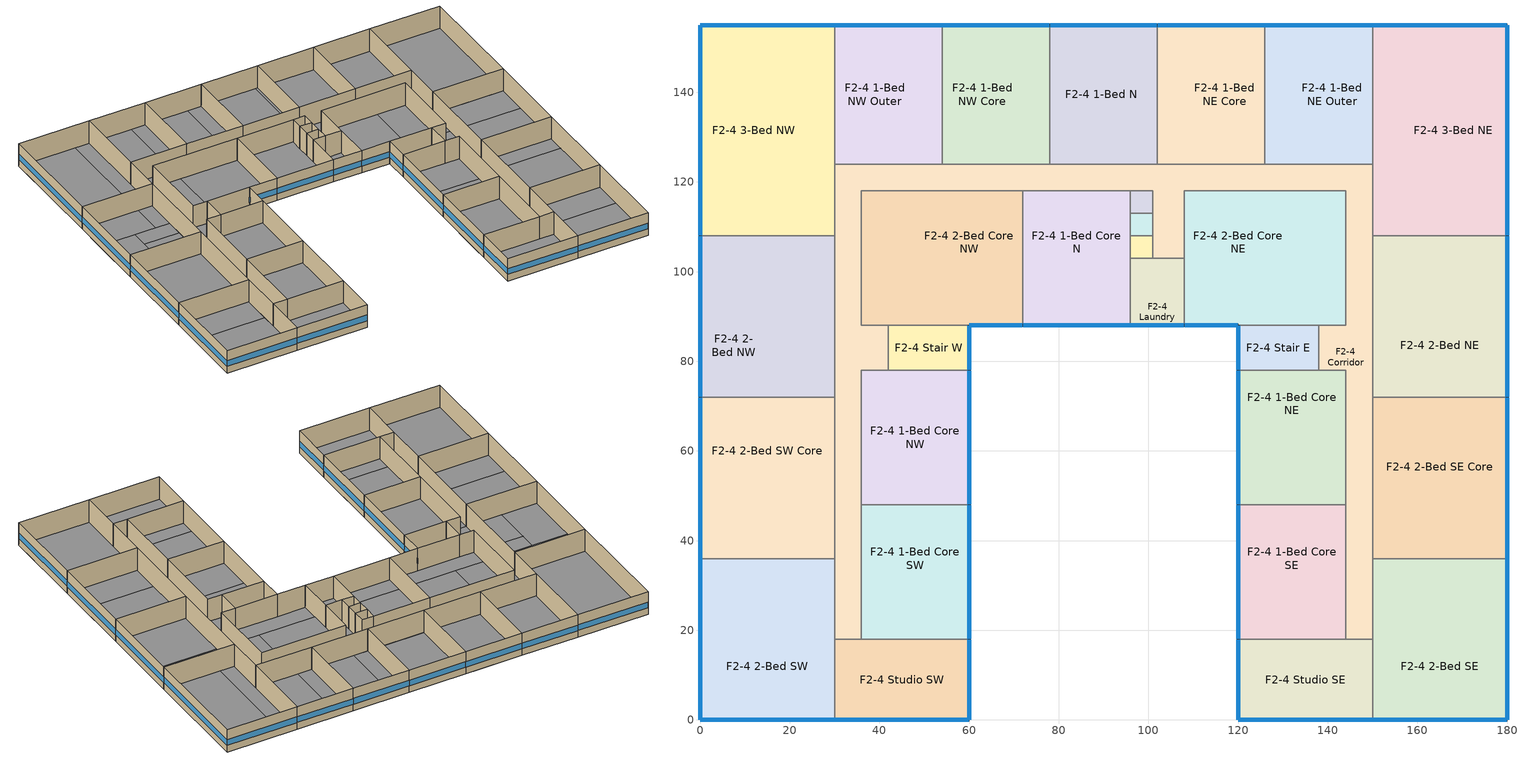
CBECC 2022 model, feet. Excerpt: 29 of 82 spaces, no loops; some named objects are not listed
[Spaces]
F2-4 1-Bed Core N
 floor inside (ResF2ConcreteInteriorFloor): 96,118 96,95 72,95 72,118 z10; 96,95 96,88 72,88 72,95 z10
 wall outside (ResWoodWallU059): 72,88 96,88 z10:20
 wall to F2-4 Elevator S (WoodFramedInteriorWallU099): 96,103 96,108 z10:20
 wall to F2-4 Elevator Core (WoodFramedInteriorWallU099): 96,108 96,113 z10:20
 wall to F2-4 Laundry (WoodFramedInteriorWallU099): 96,88 96,103 z10:20
 wall to F2-4 2-Bed Core NW (WoodFramedInteriorWallU099): 72,118 72,88 z10:20
 wall to F2-4 Elevator N (WoodFramedInteriorWallU099): 96,113 96,118 z10:20
 wall to F2-4 Corridor (WoodFramedInteriorWallU099): 96,118 72,118 z10:20
 window (Res Fixed Window): 72.08,88 95.92,88 z12.95:15.47
F2-4 Elevator S
 floor inside (ResF2ConcreteInteriorFloor): 101,108 101,103 96,103 96,108 z10
 wall to F2-4 Corridor (WoodFramedInteriorWallU099): 101,103 101,108 z10:20
 wall to F2-4 Elevator Core (WoodFramedInteriorWallU099): 101,108 96,108 z10:20
 wall to F2-4 Laundry (WoodFramedInteriorWallU099): 96,103 101,103 z10:20
F2-4 Elevator Core
 floor inside (ResF2ConcreteInteriorFloor): 101,113 101,108 96,108 96,113 z10
 wall to F2-4 Corridor (WoodFramedInteriorWallU099): 101,108 101,113 z10:20
 wall to F2-4 Elevator N (WoodFramedInteriorWallU099): 101,113 96,113 z10:20
F2-4 Laundry
 floor inside (ResF2ConcreteInteriorFloor): 108,103 108,88 96,88 96,95 101,95 101,103 z10; 101,103 101,95 96,95 96,103 z10
 wall outside (ResWoodWallU059): 96,88 108,88 z10:20
 wall to F2-4 2-Bed Core NE (WoodFramedInteriorWallU099): 108,88 108,103 z10:20
 wall to F2-4 Corridor (WoodFramedInteriorWallU099): 108,103 101,103 z10:20
 window (Res Fixed Window): 96.08,88 107.92,88 z12.95:15.46
F2-4 2-Bed Core NW
 floor inside (ResF2ConcreteInteriorFloor): 72,118 72,95 48,95 48,118 z10; 48,118 48,95 36,95 36,118 z10; 72,95 72,88 36,88 36,95 z10
 wall outside (ResWoodWallU059): 60,88 72,88 z10:20
 wall to F2-4 Corridor (WoodFramedInteriorWallU099): 72,118 36,118 36,88 42,88 z10:20
 wall to F2-4 Stair W (WoodFramedInteriorWallU099): 42,88 60,88 z10:20
 window (Res Fixed Window): 60.08,88 71.92,88 z12.95:15.46
F2-4 Elevator N
 floor inside (ResF2ConcreteInteriorFloor): 101,118 101,113 96,113 96,118 z10
 wall to F2-4 Corridor (WoodFramedInteriorWallU099): 101,113 101,118 96,118 z10:20
F2-4 Corridor
 floor inside (ResF2ConcreteInteriorFloor): 150,95 150,48 144,48 144,78 138,78 138,88 144,88 144,95 z10; 150,24 150,18 144,18 144,24 z10; 108,124 108,103 101,103 101,124 z10; 36,72 36,48 30,48 30,72 z10; 72,124 72,118 48,118 48,124 z10; 48,124 48,118 36,118 36,95 30,95 30,124 z10; 132,124 132,118 108,118 108,124 z10; 101,124 101,118 72,118 72,124 z10; 42,88 42,78 36,78 36,72 30,72 30,88 z10; 36,48 36,24 30,24 30,48 z10; 150,124 150,95 144,95 144,118 132,118 132,124 z10; 36,95 36,88 30,88 30,95 z10; 150,48 150,24 144,24 144,48 z10; 36,24 36,18 30,18 30,24 z10
 wall to F2-4 1-Bed Core NE (WoodFramedInteriorWallU099): 138,78 144,78 144,48 z10:20
 wall to F2-4 1-Bed Core NW (WoodFramedInteriorWallU099): 36,48 36,78 42,78 z10:20
 wall to F2-4 1-Bed Core SE (WoodFramedInteriorWallU099): 144,48 144,18 z10:20
 wall to F2-4 1-Bed Core SW (WoodFramedInteriorWallU099): 36,18 36,48 z10:20
 wall to F2-4 1-Bed N (WoodFramedInteriorWallU099): 102,124 78,124 z10:20
 wall to F2-4 1-Bed NE Core (WoodFramedInteriorWallU099): 126,124 102,124 z10:20
 wall to F2-4 1-Bed NE Outer (WoodFramedInteriorWallU099): 150,124 126,124 z10:20
 wall to F2-4 1-Bed NW Core (WoodFramedInteriorWallU099): 78,124 54,124 z10:20
 wall to F2-4 1-Bed NW Outer (WoodFramedInteriorWallU099): 54,124 30,124 z10:20
 wall to F2-4 2-Bed Core NE (WoodFramedInteriorWallU099): 108,103 108,118 144,118 144,88 138,88 z10:20
 wall to F2-4 2-Bed NE (WoodFramedInteriorWallU099): 150,72 150,108 z10:20
 wall to F2-4 2-Bed NW (WoodFramedInteriorWallU099): 30,108 30,72 z10:20
 wall to F2-4 2-Bed SE (WoodFramedInteriorWallU099): 150,18 150,36 z10:20
 wall to F2-4 2-Bed SE Core (WoodFramedInteriorWallU099): 150,36 150,72 z10:20
 wall to F2-4 2-Bed SW (WoodFramedInteriorWallU099): 30,36 30,18 z10:20
 wall to F2-4 2-Bed SW Core (WoodFramedInteriorWallU099): 30,72 30,36 z10:20
 wall to F2-4 3-Bed NE (WoodFramedInteriorWallU099): 150,108 150,124 z10:20
 wall to F2-4 3-Bed NW (WoodFramedInteriorWallU099): 30,124 30,108 z10:20
 wall to F2-4 Studio SE (WoodFramedInteriorWallU099): 144,18 150,18 z10:20
 wall to F2-4 Stair W (WoodFramedInteriorWallU099): 42,78 42,88 z10:20
 wall to F2-4 Stair E (WoodFramedInteriorWallU099): 138,88 138,78 z10:20
 wall to F2-4 Studio SW (WoodFramedInteriorWallU099): 30,18 36,18 z10:20
F2-4 1-Bed Core NE
 floor inside (ResF2ConcreteInteriorFloor): 144,78 144,63 120,63 120,78 z10; 144,63 144,48 120,48 120,63 z10
 wall outside (ResWoodWallU059): 120,78 120,48 z10:20
 wall to F2-4 Stair E (WoodFramedInteriorWallU099): 138,78 120,78 z10:20
 wall to F2-4 1-Bed Core SE (WoodFramedInteriorWallU099): 120,48 144,48 z10:20
 window (Res Fixed Window): 120,77.92 120,48.08 z12.95:15.47
F2-4 Stair E
 floor inside (ResF2ConcreteInteriorFloor): 138,88 138,78 120,78 120,88 z10
 wall outside (ResWoodWallU059): 120,88 120,78 z10:20
 wall to F2-4 2-Bed Core NE (WoodFramedInteriorWallU099): 138,88 120,88 z10:20
 window (Res Fixed Window): 120,87.92 120,78.08 z12.95:15.47
F2-4 1-Bed Core SE
 floor inside (ResF2ConcreteInteriorFloor): 144,48 144,24 120,24 120,48 z10; 144,24 144,18 120,18 120,24 z10
 wall outside (ResWoodWallU059): 120,48 120,18 z10:20
 wall to F2-4 Studio SE (WoodFramedInteriorWallU099): 120,18 144,18 z10:20
 window (Res Fixed Window): 120,47.92 120,18.08 z12.95:15.47
F2-4 1-Bed Core NW
 floor inside (ResF2ConcreteInteriorFloor): 42,78 42,72 36,72 36,78 z10; 60,78 60,48 36,48 36,72 42,72 42,78 z10
 wall outside (ResWoodWallU059): 60,48 60,78 z10:20
 wall to F2-4 Stair W (WoodFramedInteriorWallU099): 60,78 42,78 z10:20
 wall to F2-4 1-Bed Core SW (WoodFramedInteriorWallU099): 36,48 60,48 z10:20
 window (Res Fixed Window): 60,48.08 60,77.92 z12.95:15.47
F2-4 Stair W
 floor inside (ResF2ConcreteInteriorFloor): 60,88 60,78 42,78 42,88 z10
 wall outside (ResWoodWallU059): 60,78 60,88 z10:20
 window (Res Fixed Window): 60,78.08 60,87.92 z12.95:15.47
F2-4 1-Bed Core SW
 floor inside (ResF2ConcreteInteriorFloor): 60,48 60,24 36,24 36,48 z10; 60,24 60,18 36,18 36,24 z10
 wall outside (ResWoodWallU059): 60,18 60,48 z10:20
 wall to F2-4 Studio SW (WoodFramedInteriorWallU099): 36,18 60,18 z10:20
 window (Res Fixed Window): 60,18.08 60,47.92 z12.95:15.47
F2-4 Studio SE
 floor inside (ResF2ConcreteInteriorFloor): 150,18 150,0 120,0 120,18 z10
 wall outside (ResWoodWallU059): 120,18 120,0 150,0 z10:20
 wall to F2-4 2-Bed SE (WoodFramedInteriorWallU099): 150,0 150,18 z10:20
 window (Res Fixed Window): 120,17.92 120,0.08 / 120.08,0 149.92,0 z12.95:15.47
F2-4 Studio SW
 floor inside (ResF2ConcreteInteriorFloor): 60,18 60,0 30,0 30,18 z10
 wall outside (ResWoodWallU059): 30,0 60,0 60,18 z10:20
 wall to F2-4 2-Bed SW (WoodFramedInteriorWallU099): 30,18 30,0 z10:20
 window (Res Fixed Window): 60,0.08 60,17.92 / 30.08,0 59.92,0 z12.95:15.47
F2-4 1-Bed N
 floor inside (ResF2ConcreteInteriorFloor): 101,155 101,124 78,124 78,155 z10; 102,155 102,124 101,124 101,155 z10
 wall outside (ResWoodWallU059): 102,155 78,155 z10:20
 wall to F2-4 1-Bed NE Core (WoodFramedInteriorWallU099): 102,124 102,155 z10:20
 wall to F2-4 1-Bed NW Core (WoodFramedInteriorWallU099): 78,155 78,124 z10:20
 window (Res Fixed Window): 101.92,155 78.08,155 z12.95:15.47
F2-4 1-Bed NE Core
 floor inside (ResF2ConcreteInteriorFloor): 108,155 108,124 102,124 102,155 z10; 126,155 126,124 108,124 108,155 z10
 wall outside (ResWoodWallU059): 126,155 102,155 z10:20
 wall to F2-4 1-Bed NE Outer (WoodFramedInteriorWallU099): 126,124 126,155 z10:20
 window (Res Fixed Window): 125.92,155 102.08,155 z12.95:15.47
F2-4 1-Bed NW Core
 floor inside (ResF2ConcreteInteriorFloor): 72,155 72,124 54,124 54,155 z10; 78,155 78,124 72,124 72,155 z10
 wall outside (ResWoodWallU059): 78,155 54,155 z10:20
 wall to F2-4 1-Bed NW Outer (WoodFramedInteriorWallU099): 54,155 54,124 z10:20
 window (Res Fixed Window): 77.92,155 54.08,155 z12.95:15.47
F2-4 1-Bed NE Outer
 floor inside (ResF2ConcreteInteriorFloor): 132,155 132,124 126,124 126,155 z10; 150,155 150,124 132,124 132,155 z10
 wall outside (ResWoodWallU059): 150,155 126,155 z10:20
 wall to F2-4 3-Bed NE (WoodFramedInteriorWallU099): 150,124 150,155 z10:20
 window (Res Fixed Window): 149.92,155 126.08,155 z12.95:15.47
F2-4 3-Bed NE
 floor inside (ResF2ConcreteInteriorFloor): 156,155 156,108 150,108 150,155 z10; 180,155 180,108 156,108 156,155 z10
 wall outside (ResWoodWallU059): 180,108 180,155 150,155 z10:20
 wall to F2-4 2-Bed NE (WoodFramedInteriorWallU099): 150,108 180,108 z10:20
 window (Res Fixed Window): 179.92,155 150.08,155 / 180,108.08 180,154.92 z12.95:15.47
F2-4 1-Bed NW Outer
 floor inside (ResF2ConcreteInteriorFloor): 54,155 54,124 48,124 48,155 z10; 48,155 48,124 30,124 30,155 z10
 wall outside (ResWoodWallU059): 54,155 30,155 z10:20
 wall to F2-4 3-Bed NW (WoodFramedInteriorWallU099): 30,155 30,124 z10:20
 window (Res Fixed Window): 53.92,155 30.08,155 z12.95:15.47
F2-4 3-Bed NW
 floor inside (ResF2ConcreteInteriorFloor): 30,155 30,108 24,108 24,155 z10; 24,155 24,108 0,108 0,155 z10
 wall outside (ResWoodWallU059): 30,155 0,155 0,108 z10:20
 wall to F2-4 2-Bed NW (WoodFramedInteriorWallU099): 0,108 30,108 z10:20
 window (Res Fixed Window): 0,154.92 0,108.08 / 29.92,155 0.08,155 z12.95:15.47
F2-4 2-Bed Core NE
 floor inside (ResF2ConcreteInteriorFloor): 144,118 144,95 132,95 132,118 z10; 144,95 144,88 108,88 108,95 z10; 132,118 132,95 108,95 108,118 z10
 wall outside (ResWoodWallU059): 108,88 120,88 z10:20
 window (Res Fixed Window): 108.08,88 119.92,88 z12.95:15.46
F2-4 2-Bed NE
 floor inside (ResF2ConcreteInteriorFloor): 156,108 156,95 150,95 150,108 z10; 180,95 180,72 150,72 150,95 z10; 180,108 180,95 156,95 156,108 z10
 wall outside (ResWoodWallU059): 180,72 180,108 z10:20
 wall to F2-4 2-Bed SE Core (WoodFramedInteriorWallU099): 150,72 180,72 z10:20
 window (Res Fixed Window): 180,72.08 180,107.92 z12.95:15.47
F2-4 2-Bed SE Core
 floor inside (ResF2ConcreteInteriorFloor): 180,48 180,36 150,36 150,48 z10; 180,65 180,48 150,48 150,65 z10
 floor inside (ResWoodFramedTypicalInteriorFloor): 180,72 180,65 150,65 150,72 z10
 wall outside (ResWoodWallU059): 180,36 180,72 z10:20
 wall to F2-4 2-Bed SE (WoodFramedInteriorWallU099): 150,36 180,36 z10:20
 window (Res Fixed Window): 180,36.08 180,71.92 z12.95:15.47
F2-4 2-Bed NW
 floor inside (ResF2ConcreteInteriorFloor): 15,95 15,72 0,72 0,95 z10; 30,108 30,95 24,95 24,108 z10; 30,95 30,88 15,88 15,95 z10; 24,108 24,95 0,95 0,108 z10; 30,88 30,72 15,72 15,88 z10
 wall outside (ResWoodWallU059): 0,108 0,72 z10:20
 wall to F2-4 2-Bed SW Core (WoodFramedInteriorWallU099): 0,72 30,72 z10:20
 window (Res Fixed Window): 0,107.92 0,72.08 z12.95:15.47
F2-4 2-Bed SW Core
 floor inside (ResF2ConcreteInteriorFloor): 30,48 30,36 0,36 0,48 z10; 30,72 30,48 0,48 0,72 z10
 wall outside (ResWoodWallU059): 0,72 0,36 z10:20
 wall to F2-4 2-Bed SW (WoodFramedInteriorWallU099): 0,36 30,36 z10:20
 window (Res Fixed Window): 0,71.92 0,36.08 z12.95:15.47
F2-4 2-Bed SE
 floor inside (ResF2ConcreteInteriorFloor): 180,24 180,0 150,0 150,24 z10; 180,36 180,24 150,24 150,36 z10
 wall outside (ResWoodWallU059): 150,0 180,0 180,36 z10:20
 window (Res Fixed Window): 150.08,0 179.92,0 / 180,0.08 180,35.92 z12.95:15.47
F2-4 2-Bed SW
 floor inside (ResF2ConcreteInteriorFloor): 30,24 30,0 0,0 0,24 z10; 30,36 30,24 0,24 0,36 z10
 wall outside (ResWoodWallU059): 0,36 0,0 30,0 z10:20
 window (Res Fixed Window): 0.08,0 29.92,0 / 0,35.92 0,0.08 z12.95:15.47
[Proj]
Mid-Rise Mixed-Use (5-story): Ruleset=CA 2022 Nonresidential, Vers. 1.0 Alpha (T24N_2022.bin); GasType=NaturalGas; CliZn=ClimateZone12; WeatherStation=CTZ12S22A; HVACAutoSizing=0; UseExcptDsgnModel=0; AutoHardSizeAirFlowPerSqFt=0.58278; AutoHardSizeAirFlowPerTon=350; RunTitle=Mid-Rise Mixed-Use (5-story); AnalysisType=Title24ProposedOnly; DebugScreen=1
[Bldg]
Building 1: BldgAz=0; AboveGrdStoryCnt=5
[Mat]
Name | CodeCat | CodeItem | FrmMat | FrmConfig | FrmDepth | CavityIns
Gypsum Board - 1/2 in. | Bldg Board and Siding | Gypsum Board - 1/2 in.
Gypsum Board - 5/8 in. | Bldg Board and Siding | Gypsum Board - 5/8 in.
Carpet - 3/4 in. | Finish Materials | Carpet - 3/4 in.
Plywood - 5/8 in. | Bldg Board and Siding | Plywood - 5/8 in.
WoodFrameWall16inOC R11.25 | Composite |  | Wood | Wall16inOC | 3_5In | 11.25
WoodFloor16inOCCavInsR0 | Composite |  | Wood | Floor16inOC | 5_5In
Concrete - 140 lb/ft3 - 4 in. | Concrete | Concrete - 140 lb/ft3 - 4 in.
Compliance Insulation R5.00 | Insulation Board | Compliance Insulation R5.00
WoodFrameWall16inOCCavInsR21 | Composite |  | Wood | Wall16inOC | 5_5In | 21
Compliance Insulation R2.00 | Insulation Board | Compliance Insulation R2.00
[ConsAssm]
Name | SpecMthd | ExtRoughness | MatRef[1] | MatRef[2] | MatRef[3] | MatRef[4] | MatRef[5] | CompatibleSurfType
ResWoodWallU059 | Layers | Smooth | Compliance Insulation R5.00 | Compliance Insulation R2.00 | Gypsum Board - 5/8 in. | WoodFrameWall16inOCCavInsR21 | Gypsum Board - 5/8 in.
WoodFramedInteriorWallU099 | Layers | MediumSmooth | Gypsum Board - 1/2 in. | WoodFrameWall16inOC R11.25 | Gypsum Board - 1/2 in.
ResWoodFramedTypicalInteriorFloor |  |  | Gypsum Board - 1/2 in. | WoodFloor16inOCCavInsR0 | Plywood - 5/8 in. | Carpet - 3/4 in. |  | InteriorFloor
ResF2ConcreteInteriorFloor |  |  | Gypsum Board - 1/2 in. | Concrete - 140 lb/ft3 - 4 in. | Plywood - 5/8 in. | Carpet - 3/4 in. |  | InteriorFloor
[FenCons]
Res Fixed Window: FenProdType=OperableWindow; SHGC=0.23; UFactor=0.22; VT=0.42
[Story]
Building Story Residential Floors 2-4: Mult=3
[Spc] Story=Building Story Residential Floors 2-4
Name | ThrmlZnRef | Vol | SpcFuncDefaultsRef | RecptPwrDens | GasEqpPwrDens | ProcElecPwrDens | ProcElecSchRef | ProcElecLatFrac | ProcGasPwrDens | ProcGasSchRef | ProcGasLatFrac | ProcGasLostFrac | DwellingUnitTypeCnt[2] | ResSpcDHWFeaturesRef[2] | DwellingUnitTypeCnt[3] | ResSpcDHWFeaturesRef[3] | DwellingUnitTypeCnt[4] | ResSpcDHWFeaturesRef[4] | CondgType | SpcFunc | IntLPDReg | OccSensorCtrl | SHWFluidSegRef | DwellingUnitTypeCnt[1] | ResSpcDHWFeaturesRef[1]
F2-4 1-Bed Core N | Thermal Zone: F2-4 1-Bed Core N | 7200 | Residential Space | 0.39 | 1.05 | 0.04 | ResidentialLivingReceptacle | 0.12 | 1.63 | ResidentialLivingGasEquip | 0.15 | 0.7 | 1 | F2 1-Bed Core N rsd1
F2-4 1-Bed Core NE | Thermal Zone: F2-4 1-Bed Core East | 7200 | Residential Space | 0.39 | 1.05 | 0.04 | ResidentialLivingReceptacle | 0.12 | 1.63 | ResidentialLivingGasEquip | 0.15 | 0.7 | 1 | F2 1-Bed Core NE rsd1
F2-4 1-Bed Core NW | Thermal Zone: F2-4 1-Bed Core West | 7200 | Residential Space | 0.39 | 1.05 | 0.04 | ResidentialLivingReceptacle | 0.12 | 1.63 | ResidentialLivingGasEquip | 0.15 | 0.7 | 1 | F2 1-Bed Core NW rsd1
F2-4 1-Bed Core SE | Thermal Zone: F2-4 1-Bed Core East | 7200 | Residential Space | 0.39 | 1.05 | 0.04 | ResidentialLivingReceptacle | 0.12 | 1.63 | ResidentialLivingGasEquip | 0.15 | 0.7 | 1 | F2 1-Bed Core SE rsd1
F2-4 1-Bed Core SW | Thermal Zone: F2-4 1-Bed Core West | 7200 | Residential Space | 0.39 | 1.05 | 0.04 | ResidentialLivingReceptacle | 0.12 | 1.63 | ResidentialLivingGasEquip | 0.15 | 0.7 | 1 | F2 1-Bed Core SW rsd1
F2-4 1-Bed N | Thermal Zone: F2-4 1-Bed North | 7440 | Residential Space | 0.39 | 1.05 | 0.04 | ResidentialLivingReceptacle | 0.12 | 1.63 | ResidentialLivingGasEquip | 0.15 | 0.7 | 1 | F2 1-Bed N rsd1
F2-4 1-Bed NE Core | Thermal Zone: F2-4 1-Bed North | 7440 | Residential Space | 0.39 | 1.05 | 0.04 | ResidentialLivingReceptacle | 0.12 | 1.63 | ResidentialLivingGasEquip | 0.15 | 0.7 | 1 | F2 1-Bed NE Core rsd1
F2-4 1-Bed NE Outer | Thermal Zone: F2-4 1-Bed North | 7440 | Residential Space | 0.39 | 1.05 | 0.04 | ResidentialLivingReceptacle | 0.12 | 1.63 | ResidentialLivingGasEquip | 0.15 | 0.7 | 1 | F2 1-Bed NE Outer rsd1
F2-4 1-Bed NW Core | Thermal Zone: F2-4 1-Bed North | 7440 | Residential Space | 0.39 | 1.05 | 0.04 | ResidentialLivingReceptacle | 0.12 | 1.63 | ResidentialLivingGasEquip | 0.15 | 0.7 | 1 | F2 1-Bed NW Core rsd1
F2-4 1-Bed NW Outer | Thermal Zone: F2-4 1-Bed North | 7440 | Residential Space | 0.39 | 1.05 | 0.04 | ResidentialLivingReceptacle | 0.12 | 1.63 | ResidentialLivingGasEquip | 0.15 | 0.7 | 1 | F2 1-Bed NW Outer rsd1
F2-4 2-Bed Core NE | Thermal Zone: F2-4 2-Bed Core NE-NW | 10800 | Residential Space | 0.33 | 0.79 | 0.03 | ResidentialLivingReceptacle | 0.12 | 1.52 | ResidentialLivingGasEquip | 0.15 | 0.7 |  |  | 1 | F2 2-Bed Core NE rsd2
F2-4 2-Bed Core NW | Thermal Zone: F2-4 2-Bed Core NE-NW | 10800 | Residential Space | 0.33 | 0.79 | 0.03 | ResidentialLivingReceptacle | 0.12 | 1.52 | ResidentialLivingGasEquip | 0.15 | 0.7 |  |  | 1 | F2 2-Bed Core NW rsd2
F2-4 2-Bed NE | Thermal Zone: F2-4 2-Bed East | 10800 | Residential Space | 0.33 | 0.79 | 0.03 | ResidentialLivingReceptacle | 0.12 | 1.52 | ResidentialLivingGasEquip | 0.15 | 0.7 |  |  | 1 | F2 2-Bed NE rsd2
F2-4 2-Bed NW | Thermal Zone: F2-4 2-Bed West | 10800 | Residential Space | 0.33 | 0.79 | 0.03 | ResidentialLivingReceptacle | 0.12 | 1.52 | ResidentialLivingGasEquip | 0.15 | 0.7 |  |  | 1 | F2 2-Bed NW rsd2
F2-4 2-Bed SE | Thermal Zone: F2-4 2-Bed East | 10800 | Residential Space | 0.33 | 0.79 | 0.03 | ResidentialLivingReceptacle | 0.12 | 1.52 | ResidentialLivingGasEquip | 0.15 | 0.7 |  |  | 1 | F2 2-Bed SE rsd2
F2-4 2-Bed SE Core | Thermal Zone: F2-4 2-Bed East | 10800 | Residential Space | 0.33 | 0.79 | 0.03 | ResidentialLivingReceptacle | 0.12 | 1.52 | ResidentialLivingGasEquip | 0.15 | 0.7 |  |  | 1 | F2 2-Bed SE Core rsd2
F2-4 2-Bed SW | Thermal Zone: F2-4 2-Bed West | 10800 | Residential Space | 0.33 | 0.79 | 0.03 | ResidentialLivingReceptacle | 0.12 | 1.52 | ResidentialLivingGasEquip | 0.15 | 0.7 |  |  | 1 | F2 2-Bed SW rsd2
F2-4 2-Bed SW Core | Thermal Zone: F2-4 2-Bed West | 10800 | Residential Space | 0.33 | 0.79 | 0.03 | ResidentialLivingReceptacle | 0.12 | 1.52 | ResidentialLivingGasEquip | 0.15 | 0.7 |  |  | 1 | F2 2-Bed SW Core rsd2
F2-4 3-Bed NE | Thermal Zone: F2-4 3-Bed NE | 14100 | Residential Space | 0.3 | 0.65 | 0.02 | ResidentialLivingReceptacle | 0.12 | 1.14 | ResidentialLivingGasEquip | 0.15 | 0.7 |  |  |  |  | 1 | F2 3-Bed NE rsd3
F2-4 3-Bed NW | Thermal Zone: F2-4 3-Bed NW | 14100 | Residential Space | 0.3 | 0.65 | 0.02 | ResidentialLivingReceptacle | 0.12 | 1.14 | ResidentialLivingGasEquip | 0.15 | 0.7 |  |  |  |  | 1 | F2 3-Bed NW rsd3
F2-4 Corridor | Thermal Zone: F2-4 Corridor | 21450 |  |  |  |  |  |  |  |  |  |  |  |  |  |  |  |  | DirectlyConditioned | Corridor Area | 0.4 | 1
F2-4 Elevator Core; F2-4 Elevator N; F2-4 Elevator S | Thermal Zone: F2-4 Corridor | 250 | Elevator |  |  |  |  |  |  |  |  |  |  |  |  |  |  |  | IndirectlyConditioned |  | 0.4
F2-4 Laundry | Thermal Zone: F2-4 Laundry | 1800 |  |  |  |  |  |  |  |  |  |  |  |  |  |  |  |  | DirectlyConditioned | Laundry Area | 0.45 |  | DHW Supply Gas
F2-4 Stair E; F2-4 Stair W | Thermal Zone: F2-4 Corridor | 1800 |  |  |  |  |  |  |  |  |  |  |  |  |  |  |  |  | DirectlyConditioned | Stairwell | 0.6 | 1
F2-4 Studio SE | Thermal Zone: F2-4 Studio SE | 5400 | Residential Space | 0.52 | 1.4 | 0.04 | ResidentialLivingReceptacle | 0.12 | 1.94 | ResidentialLivingGasEquip | 0.15 | 0.7 |  |  |  |  |  |  |  |  |  |  |  | 1 | F2 Studio SE rsd0
F2-4 Studio SW | Thermal Zone: F2-4 Studio SW | 5400 | Residential Space | 0.52 | 1.4 | 0.04 | ResidentialLivingReceptacle | 0.12 | 1.94 | ResidentialLivingGasEquip | 0.15 | 0.7 |  |  |  |  |  |  |  |  |  |  |  | 1 | F2 Studio SW rsd0
[ThrmlZn] Type=Conditioned; ExhSrc=VentilationSystem
Name | PriAirCondgSysRef[1] | VentSysRef | HVACZnCnt | VentByPriAirCondgSys[2]
Thermal Zone: F2-4 1-Bed Core N | ZnSys F2-4 1-Bed Core N | Bal F2 1-Bed Core N
Thermal Zone: F2-4 1-Bed Core West | ZnSys F2-4 1-Bed Core West | Bal F2 1-Bed Core West | 2
Thermal Zone: F2-4 1-Bed Core East | ZnSys F2-4 1-Bed Core East | Bal F2 1-Bed Core East | 2
Thermal Zone: F2-4 1-Bed North | ZnSys F2-4 1-Bed North | Bal F2 1-Bed North | 5
Thermal Zone: F2-4 2-Bed Core NE-NW | ZnSys F2-4 2-Bed Core NE-NW | Bal F2 2-Bed Core NE-NW | 2
Thermal Zone: F2-4 2-Bed East | ZnSys F2-4 2-Bed East | Bal F2 2-Bed East | 3 | 1
Thermal Zone: F2-4 2-Bed West | ZnSys F2-4 2-Bed West | Bal F2 2-Bed West | 3
Thermal Zone: F2-4 3-Bed NE | ZnSys F2-4 3-Bed NE | Bal F2 3-Bed NE
Thermal Zone: F2-4 3-Bed NW | ZnSys F2-4 3-Bed NW | Bal F2 3-Bed NW
Thermal Zone: F2-4 Studio SE | ZnSys F2-4 Studio SE | Bal F2 Studio SE
Thermal Zone: F2-4 Studio SW | ZnSys F2-4 Studio SW | Bal F2 Studio SW
Thermal Zone: F2-4 Corridor | ZnSys F2-4 Corridor | Bal F2-4 Corridor
Thermal Zone: F2-4 Laundry | ZnSys F2-4 Laundry | Bal F2-4 Laundry
[SpcFuncDefaults]
Name | SpcFunc | ResDHWSysRef | VentSpcFunc | SHWFluidSegRef
Residential Space | High-Rise Residential Living Spaces | Residential DHW System
Elevator | Electrical, Mechanical, Telephone Rooms |  | General - Unoccupied | DHW Supply Elec
[Sch] Type=Fraction; EndMonth[1]=12; EndDay[1]=31
Name | SchWeekRef[1]
ResidentialLivingReceptacle | ResidentialLivingReceptacleWk
ResidentialLivingGasEquip | ResidentialLivingGasEquipWk
[SchWeek] Type=Fraction; SchDayClgDDRef=OnDay; SchDayHtgDDRef=OffDay
Name | SchDaySunRef | SchDayMonRef | SchDayTueRef | SchDayWedRef | SchDayThuRef | SchDayFriRef | SchDaySatRef | SchDayHolRef
ResidentialLivingReceptacleWk | ResidentialLivingReceptacleSun | ResidentialLivingReceptacleWD | ResidentialLivingReceptacleWD | ResidentialLivingReceptacleWD | ResidentialLivingReceptacleWD | ResidentialLivingReceptacleWD | ResidentialLivingReceptacleSat | ResidentialLivingReceptacleSun
ResidentialLivingGasEquipWk | ResidentialLivingGasEquipSun | ResidentialLivingGasEquipWD | ResidentialLivingGasEquipWD | ResidentialLivingGasEquipWD | ResidentialLivingGasEquipWD | ResidentialLivingGasEquipWD | ResidentialLivingGasEquipSat | ResidentialLivingGasEquipSun
[SchDay] Type=Fraction
Name | Hr
ResidentialLivingReceptacleSun; ResidentialLivingReceptacleSat | ( 0.54, 0.5, 0.47, 0.47, 0.45, 0.48, 0.55, 0.59, 0.56, 0.54, 0.55, 0.55, 0.54, 0.56, 0.59, 0.62, 0.7, 0.8, 0.85, 0.86, 0.87, 0.86, 0.77, 0.65 )
ResidentialLivingReceptacleWD | ( 0.54, 0.49, 0.47, 0.47, 0.44, 0.49, 0.55, 0.59, 0.55, 0.53, 0.54, 0.53, 0.53, 0.55, 0.58, 0.61, 0.71, 0.82, 0.87, 0.87, 0.88, 0.86, 0.77, 0.65 )
OnDay | ( 1, 1, 1, 1, 1, 1, 1, 1, 1, 1, 1, 1, 1, 1, 1, 1, 1, 1, 1, 1, 1, 1, 1, 1 )
OffDay | ( 0, 0, 0, 0, 0, 0, 0, 0, 0, 0, 0, 0, 0, 0, 0, 0, 0, 0, 0, 0, 0, 0, 0, 0 )
ResidentialLivingGasEquipSun; ResidentialLivingGasEquipSat | ( 0.02, 0.02, 0.01, 0.01, 0.01, 0.02, 0.04, 0.12, 0.21, 0.21, 0.2, 0.24, 0.28, 0.26, 0.28, 0.3, 0.4, 0.62, 0.57, 0.32, 0.14, 0.06, 0.04, 0.02 )
ResidentialLivingGasEquipWD | ( 0.02, 0.02, 0.02, 0.02, 0.02, 0.06, 0.08, 0.11, 0.12, 0.1, 0.09, 0.13, 0.16, 0.15, 0.16, 0.23, 0.5, 0.84, 0.79, 0.43, 0.18, 0.09, 0.05, 0.04 )
